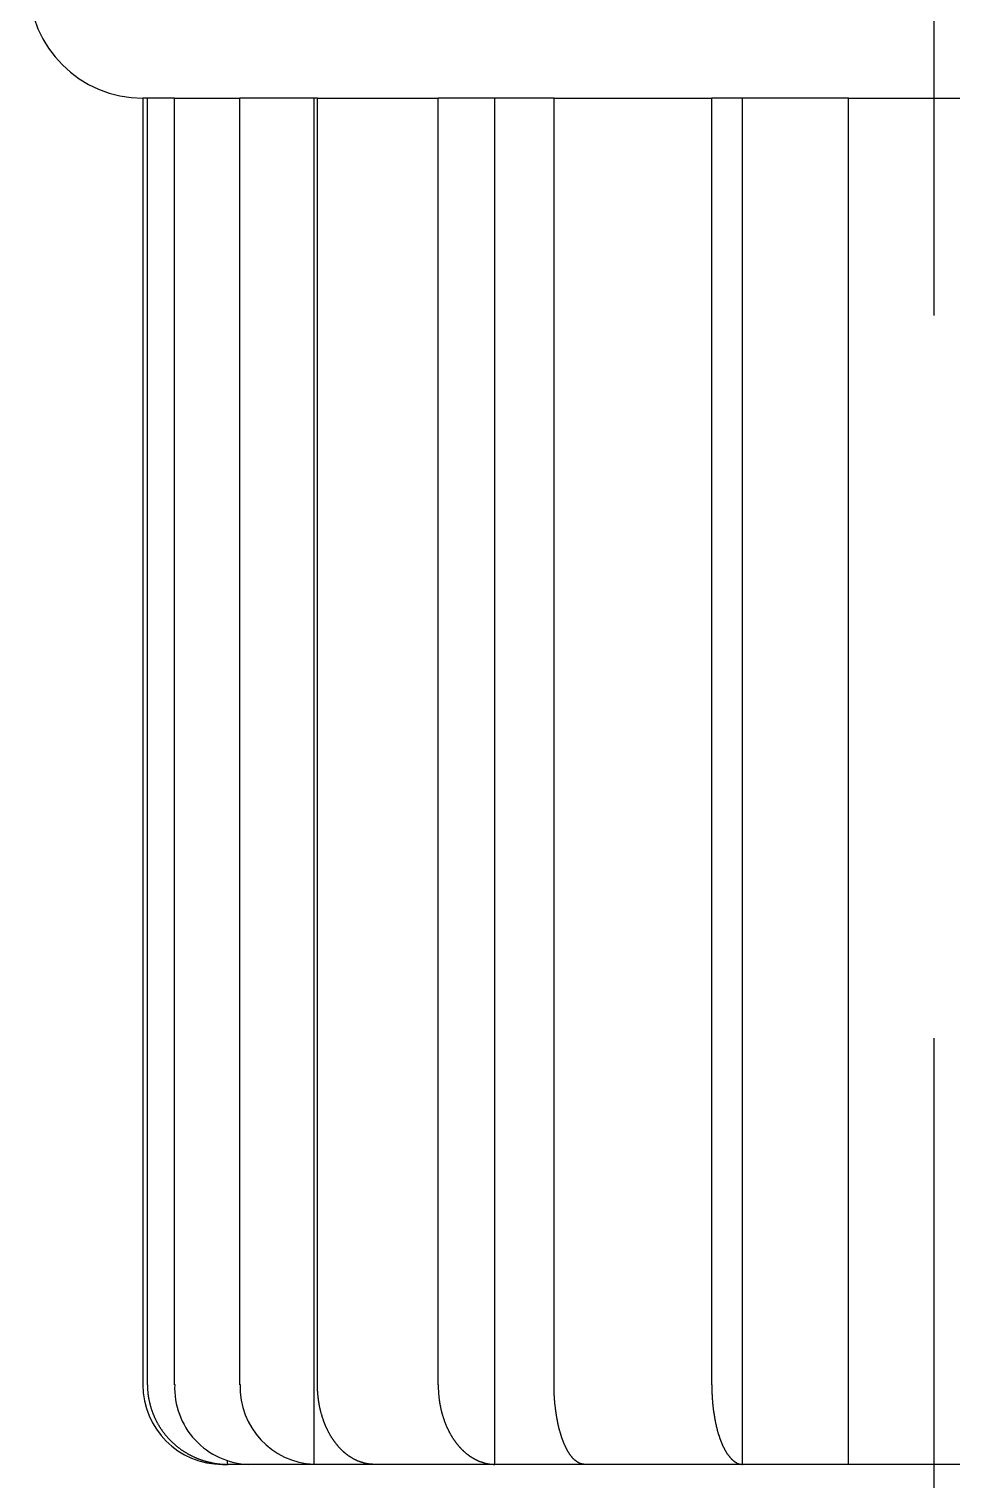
# Model space of a CAD drawing. Extents: x 55 to 320, y 62 to 485.
# Drawn here: x 267.68 to 275.79, y 172.26 to 185 of the extents above; entities that cross this region are included whole.
import ezdxf

# ---------------------------------------------------------------- set-up
doc = ezdxf.new("R2010")
doc.units = 0
doc.header["$MEASUREMENT"] = 0
doc.linetypes.add('CENTER', pattern=[50.8, 31.75, -6.35, 6.35, -6.35])
doc.layers.get('0').update_dxf_attribs({"linetype": 'CONTINUOUS'})
doc.layers.add('FR_QBM1_G14_40U', color=7, linetype='CONTINUOUS')

msp = doc.modelspace()

# ---------------------------------------------------------------- linework, layer by layer
at = {"linetype": 'CENTER'}
msp.add_line((275.628, 379.339), (275.628, 165.681), dxfattribs=at)
at = {"layer": 'FR_QBM1_G14_40U', "color": 5, "linetype": 'Continuous'}
for p, q in [((268.718, 184.396), (268.678, 184.396)), ((268.678, 184.396), (268.678, 173.096)), ((268.718, 173.096), (268.718, 184.396)), ((268.957, 184.396), (268.718, 184.396)), ((268.957, 173.096), (268.957, 184.396)), ((268.957, 184.396), (269.531, 184.396)), ((269.531, 173.096), (269.531, 184.396)), ((270.212, 184.396), (269.531, 184.396)), ((270.182, 172.396), (270.182, 184.396)), ((270.212, 173.096), (270.212, 184.396)), ((270.212, 184.396), (271.272, 184.396)), ((271.272, 173.096), (271.272, 184.396)), ((272.291, 184.396), (271.272, 184.396)), ((271.771, 172.396), (271.771, 184.396)), ((272.291, 173.096), (272.291, 184.396)), ((272.291, 184.396), (273.677, 184.396)), ((273.677, 173.096), (273.677, 184.396)), ((274.878, 184.396), (273.677, 184.396)), ((273.946, 172.396), (273.946, 184.396)), ((274.878, 173.096), (274.878, 184.396)), ((274.878, 184.396), (276.378, 184.396)), ((274.878, 172.396), (274.878, 173.096)), ((269.378, 172.396), (269.423, 172.396)), ((269.423, 172.396), (269.423, 172.43)), ((269.608, 172.396), (269.423, 172.396)), ((270.182, 172.396), (269.608, 172.396)), ((270.71, 172.396), (270.182, 172.396)), ((271.771, 172.396), (270.71, 172.396)), ((272.56, 172.396), (271.771, 172.396)), ((273.946, 172.396), (272.56, 172.396)), ((274.878, 172.396), (273.946, 172.396)), ((276.378, 172.396), (274.878, 172.396))]:
    msp.add_line(p, q, dxfattribs=at)
at = {"layer": 'FR_QBM1_G14_40U', "color": 5}
for points in [[(268.718, 173.096, 0), (268.718, 173.092, 0), (268.718, 173.087, 0), (268.719, 173.083, 0), (268.719, 173.079, 0), (268.719, 173.074, 0), (268.719, 173.07, 0), (268.719, 173.066, 0), (268.719, 173.061, 0), (268.72, 173.057, 0), (268.72, 173.053, 0), (268.72, 173.048, 0), (268.72, 173.044, 0), (268.721, 173.04, 0), (268.721, 173.035, 0), (268.721, 173.031, 0), (268.722, 173.027, 0), (268.722, 173.022, 0), (268.723, 173.018, 0), (268.723, 173.014, 0), (268.724, 173.01, 0), (268.724, 173.005, 0), (268.725, 173.001, 0), (268.726, 172.997, 0), (268.726, 172.992, 0), (268.727, 172.988, 0), (268.728, 172.984, 0), (268.728, 172.98, 0), (268.729, 172.975, 0), (268.73, 172.971, 0), (268.731, 172.967, 0), (268.731, 172.963, 0), (268.732, 172.958, 0), (268.733, 172.954, 0), (268.734, 172.95, 0), (268.735, 172.946, 0), (268.736, 172.942, 0), (268.737, 172.937, 0), (268.738, 172.933, 0), (268.739, 172.929, 0), (268.74, 172.925, 0), (268.741, 172.921, 0), (268.742, 172.916, 0), (268.743, 172.912, 0), (268.744, 172.908, 0), (268.745, 172.904, 0), (268.747, 172.9, 0), (268.748, 172.896, 0), (268.749, 172.892, 0), (268.75, 172.887, 0), (268.752, 172.883, 0), (268.753, 172.879, 0), (268.754, 172.875, 0), (268.756, 172.871, 0), (268.757, 172.867, 0), (268.759, 172.863, 0), (268.76, 172.859, 0), (268.762, 172.855, 0), (268.763, 172.851, 0), (268.765, 172.847, 0), (268.766, 172.843, 0), (268.768, 172.839, 0), (268.769, 172.835, 0), (268.771, 172.831, 0), (268.773, 172.827, 0), (268.774, 172.823, 0), (268.776, 172.819, 0), (268.778, 172.815, 0), (268.78, 172.811, 0), (268.781, 172.807, 0), (268.783, 172.803, 0), (268.785, 172.799, 0), (268.787, 172.795, 0), (268.789, 172.791, 0), (268.791, 172.787, 0), (268.793, 172.783, 0), (268.795, 172.779, 0), (268.797, 172.776, 0), (268.799, 172.772, 0), (268.801, 172.768, 0), (268.803, 172.764, 0), (268.805, 172.76, 0), (268.807, 172.757, 0), (268.809, 172.753, 0), (268.811, 172.749, 0), (268.813, 172.745, 0), (268.816, 172.742, 0), (268.818, 172.738, 0), (268.82, 172.734, 0), (268.822, 172.73, 0), (268.825, 172.727, 0), (268.827, 172.723, 0), (268.829, 172.719, 0), (268.831, 172.716, 0), (268.834, 172.712, 0), (268.836, 172.709, 0), (268.839, 172.705, 0), (268.841, 172.701, 0), (268.844, 172.698, 0), (268.846, 172.694, 0), (268.849, 172.691, 0), (268.851, 172.687, 0), (268.854, 172.684, 0), (268.856, 172.68, 0), (268.859, 172.677, 0), (268.861, 172.673, 0), (268.864, 172.67, 0), (268.867, 172.667, 0), (268.869, 172.663, 0), (268.872, 172.66, 0), (268.875, 172.656, 0), (268.877, 172.653, 0), (268.88, 172.65, 0), (268.883, 172.647, 0), (268.886, 172.643, 0), (268.889, 172.64, 0), (268.891, 172.637, 0), (268.894, 172.633, 0), (268.897, 172.63, 0), (268.9, 172.627, 0), (268.903, 172.624, 0), (268.906, 172.621, 0), (268.909, 172.618, 0), (268.912, 172.614, 0), (268.915, 172.611, 0), (268.918, 172.608, 0), (268.921, 172.605, 0), (268.924, 172.602, 0), (268.927, 172.599, 0), (268.93, 172.596, 0), (268.933, 172.593, 0), (268.936, 172.59, 0), (268.939, 172.587, 0), (268.942, 172.584, 0), (268.946, 172.581, 0), (268.949, 172.578, 0), (268.952, 172.575, 0), (268.955, 172.573, 0), (268.959, 172.57, 0), (268.962, 172.567, 0), (268.965, 172.564, 0), (268.968, 172.561, 0), (268.972, 172.559, 0), (268.975, 172.556, 0), (268.978, 172.553, 0), (268.982, 172.551, 0), (268.985, 172.548, 0), (268.989, 172.545, 0), (268.992, 172.543, 0), (268.995, 172.54, 0), (268.999, 172.537, 0), (269.002, 172.535, 0), (269.006, 172.532, 0), (269.009, 172.53, 0), (269.013, 172.527, 0), (269.016, 172.525, 0), (269.02, 172.522, 0), (269.023, 172.52, 0), (269.027, 172.518, 0), (269.031, 172.515, 0), (269.034, 172.513, 0), (269.038, 172.51, 0), (269.041, 172.508, 0), (269.045, 172.506, 0), (269.049, 172.504, 0), (269.052, 172.501, 0), (269.056, 172.499, 0), (269.06, 172.497, 0), (269.063, 172.495, 0), (269.067, 172.492, 0), (269.071, 172.49, 0), (269.075, 172.488, 0), (269.078, 172.486, 0), (269.082, 172.484, 0), (269.086, 172.482, 0), (269.09, 172.48, 0), (269.094, 172.478, 0), (269.098, 172.476, 0), (269.101, 172.474, 0), (269.105, 172.472, 0), (269.109, 172.47, 0), (269.113, 172.468, 0), (269.117, 172.466, 0), (269.121, 172.464, 0), (269.125, 172.463, 0), (269.129, 172.461, 0), (269.133, 172.459, 0), (269.137, 172.457, 0), (269.14, 172.456, 0), (269.144, 172.454, 0), (269.148, 172.452, 0), (269.152, 172.45, 0), (269.156, 172.449, 0), (269.16, 172.447, 0), (269.164, 172.446, 0), (269.168, 172.444, 0), (269.173, 172.442, 0), (269.177, 172.441, 0), (269.181, 172.439, 0), (269.185, 172.438, 0), (269.189, 172.437, 0), (269.193, 172.435, 0), (269.197, 172.434, 0), (269.201, 172.432, 0), (269.205, 172.431, 0), (269.209, 172.43, 0), (269.213, 172.428, 0), (269.218, 172.427, 0), (269.222, 172.426, 0), (269.226, 172.425, 0), (269.23, 172.423, 0), (269.234, 172.422, 0), (269.238, 172.421, 0), (269.243, 172.42, 0), (269.247, 172.419, 0), (269.251, 172.418, 0), (269.255, 172.417, 0), (269.259, 172.416, 0), (269.264, 172.415, 0), (269.268, 172.414, 0), (269.272, 172.413, 0), (269.276, 172.412, 0), (269.281, 172.411, 0), (269.285, 172.41, 0), (269.289, 172.409, 0), (269.293, 172.408, 0), (269.298, 172.408, 0), (269.302, 172.407, 0), (269.306, 172.406, 0), (269.31, 172.405, 0), (269.315, 172.405, 0), (269.319, 172.404, 0), (269.323, 172.403, 0), (269.328, 172.403, 0), (269.332, 172.402, 0), (269.336, 172.402, 0), (269.34, 172.401, 0), (269.345, 172.401, 0), (269.349, 172.4, 0), (269.353, 172.4, 0), (269.358, 172.399, 0), (269.362, 172.399, 0), (269.366, 172.399, 0), (269.371, 172.398, 0), (269.375, 172.398, 0), (269.379, 172.398, 0), (269.384, 172.397, 0), (269.388, 172.397, 0), (269.392, 172.397, 0), (269.397, 172.397, 0), (269.401, 172.397, 0), (269.406, 172.396, 0), (269.41, 172.396, 0), (269.414, 172.396, 0), (269.419, 172.396, 0), (269.423, 172.396, 0)], [(270.71, 172.396, 0), (270.707, 172.396, 0), (270.704, 172.396, 0), (270.701, 172.396, 0), (270.698, 172.396, 0), (270.695, 172.397, 0), (270.692, 172.397, 0), (270.688, 172.397, 0), (270.685, 172.397, 0), (270.682, 172.397, 0), (270.679, 172.398, 0), (270.676, 172.398, 0), (270.673, 172.398, 0), (270.67, 172.398, 0), (270.667, 172.399, 0), (270.664, 172.399, 0), (270.661, 172.4, 0), (270.658, 172.4, 0), (270.655, 172.4, 0), (270.652, 172.401, 0), (270.649, 172.401, 0), (270.646, 172.402, 0), (270.643, 172.403, 0), (270.64, 172.403, 0), (270.637, 172.404, 0), (270.634, 172.404, 0), (270.631, 172.405, 0), (270.628, 172.406, 0), (270.625, 172.407, 0), (270.622, 172.407, 0), (270.619, 172.408, 0), (270.616, 172.409, 0), (270.613, 172.41, 0), (270.61, 172.411, 0), (270.607, 172.411, 0), (270.604, 172.412, 0), (270.601, 172.413, 0), (270.598, 172.414, 0), (270.595, 172.415, 0), (270.592, 172.416, 0), (270.589, 172.417, 0), (270.586, 172.418, 0), (270.583, 172.419, 0), (270.58, 172.42, 0), (270.577, 172.422, 0), (270.574, 172.423, 0), (270.571, 172.424, 0), (270.568, 172.425, 0), (270.565, 172.426, 0), (270.562, 172.428, 0), (270.559, 172.429, 0), (270.556, 172.43, 0), (270.554, 172.432, 0), (270.551, 172.433, 0), (270.548, 172.434, 0), (270.545, 172.436, 0), (270.542, 172.437, 0), (270.539, 172.439, 0), (270.536, 172.44, 0), (270.533, 172.442, 0), (270.531, 172.443, 0), (270.528, 172.445, 0), (270.525, 172.446, 0), (270.522, 172.448, 0), (270.519, 172.45, 0), (270.516, 172.451, 0), (270.514, 172.453, 0), (270.511, 172.455, 0), (270.508, 172.456, 0), (270.505, 172.458, 0), (270.502, 172.46, 0), (270.5, 172.462, 0), (270.497, 172.464, 0), (270.494, 172.465, 0), (270.491, 172.467, 0), (270.488, 172.469, 0), (270.486, 172.471, 0), (270.483, 172.473, 0), (270.48, 172.475, 0), (270.478, 172.477, 0), (270.475, 172.479, 0), (270.472, 172.481, 0), (270.469, 172.483, 0), (270.467, 172.485, 0), (270.464, 172.487, 0), (270.461, 172.489, 0), (270.459, 172.492, 0), (270.456, 172.494, 0), (270.454, 172.496, 0), (270.451, 172.498, 0), (270.448, 172.501, 0), (270.446, 172.503, 0), (270.443, 172.505, 0), (270.441, 172.507, 0), (270.438, 172.51, 0), (270.435, 172.512, 0), (270.433, 172.514, 0), (270.43, 172.517, 0), (270.428, 172.519, 0), (270.425, 172.522, 0), (270.423, 172.524, 0), (270.42, 172.527, 0), (270.418, 172.529, 0), (270.415, 172.532, 0), (270.413, 172.534, 0), (270.41, 172.537, 0), (270.408, 172.539, 0), (270.406, 172.542, 0), (270.403, 172.545, 0), (270.401, 172.547, 0), (270.398, 172.55, 0), (270.396, 172.553, 0), (270.394, 172.556, 0), (270.391, 172.558, 0), (270.389, 172.561, 0), (270.387, 172.564, 0), (270.384, 172.567, 0), (270.382, 172.569, 0), (270.38, 172.572, 0), (270.377, 172.575, 0), (270.375, 172.578, 0), (270.373, 172.581, 0), (270.371, 172.584, 0), (270.368, 172.587, 0), (270.366, 172.59, 0), (270.364, 172.593, 0), (270.362, 172.596, 0), (270.359, 172.599, 0), (270.357, 172.602, 0), (270.355, 172.605, 0), (270.353, 172.608, 0), (270.351, 172.611, 0), (270.349, 172.614, 0), (270.347, 172.617, 0), (270.345, 172.62, 0), (270.343, 172.623, 0), (270.34, 172.627, 0), (270.338, 172.63, 0), (270.336, 172.633, 0), (270.334, 172.636, 0), (270.332, 172.64, 0), (270.33, 172.643, 0), (270.328, 172.646, 0), (270.327, 172.649, 0), (270.325, 172.653, 0), (270.323, 172.656, 0), (270.321, 172.659, 0), (270.319, 172.663, 0), (270.317, 172.666, 0), (270.315, 172.67, 0), (270.313, 172.673, 0), (270.311, 172.677, 0), (270.31, 172.68, 0), (270.308, 172.683, 0), (270.306, 172.687, 0), (270.304, 172.69, 0), (270.302, 172.694, 0), (270.301, 172.698, 0), (270.299, 172.701, 0), (270.297, 172.705, 0), (270.296, 172.708, 0), (270.294, 172.712, 0), (270.292, 172.715, 0), (270.291, 172.719, 0), (270.289, 172.723, 0), (270.287, 172.726, 0), (270.286, 172.73, 0), (270.284, 172.734, 0), (270.283, 172.737, 0), (270.281, 172.741, 0), (270.279, 172.745, 0), (270.278, 172.749, 0), (270.276, 172.752, 0), (270.275, 172.756, 0), (270.273, 172.76, 0), (270.272, 172.764, 0), (270.271, 172.767, 0), (270.269, 172.771, 0), (270.268, 172.775, 0), (270.266, 172.779, 0), (270.265, 172.783, 0), (270.264, 172.787, 0), (270.262, 172.791, 0), (270.261, 172.794, 0), (270.26, 172.798, 0), (270.258, 172.802, 0), (270.257, 172.806, 0), (270.256, 172.81, 0), (270.254, 172.814, 0), (270.253, 172.818, 0), (270.252, 172.822, 0), (270.251, 172.826, 0), (270.25, 172.83, 0), (270.249, 172.834, 0), (270.247, 172.838, 0), (270.246, 172.842, 0), (270.245, 172.846, 0), (270.244, 172.85, 0), (270.243, 172.854, 0), (270.242, 172.858, 0), (270.241, 172.862, 0), (270.24, 172.866, 0), (270.239, 172.87, 0), (270.238, 172.874, 0), (270.237, 172.879, 0), (270.236, 172.883, 0), (270.235, 172.887, 0), (270.234, 172.891, 0), (270.233, 172.895, 0), (270.232, 172.899, 0), (270.231, 172.903, 0), (270.231, 172.908, 0), (270.23, 172.912, 0), (270.229, 172.916, 0), (270.228, 172.92, 0), (270.227, 172.924, 0), (270.227, 172.928, 0), (270.226, 172.933, 0), (270.225, 172.937, 0), (270.224, 172.941, 0), (270.224, 172.945, 0), (270.223, 172.95, 0), (270.222, 172.954, 0), (270.222, 172.958, 0), (270.221, 172.962, 0), (270.221, 172.967, 0), (270.22, 172.971, 0), (270.22, 172.975, 0), (270.219, 172.979, 0), (270.218, 172.984, 0), (270.218, 172.988, 0), (270.217, 172.992, 0), (270.217, 172.996, 0), (270.217, 173.001, 0), (270.216, 173.005, 0), (270.216, 173.009, 0), (270.215, 173.014, 0), (270.215, 173.018, 0), (270.215, 173.022, 0), (270.214, 173.027, 0), (270.214, 173.031, 0), (270.214, 173.035, 0), (270.213, 173.04, 0), (270.213, 173.044, 0), (270.213, 173.048, 0), (270.213, 173.053, 0), (270.213, 173.057, 0), (270.212, 173.061, 0), (270.212, 173.066, 0), (270.212, 173.07, 0), (270.212, 173.074, 0), (270.212, 173.079, 0), (270.212, 173.083, 0), (270.212, 173.087, 0), (270.212, 173.092, 0), (270.212, 173.096, 0)], [(271.272, 173.096, 0), (271.272, 173.092, 0), (271.272, 173.087, 0), (271.273, 173.083, 0), (271.273, 173.079, 0), (271.273, 173.074, 0), (271.273, 173.07, 0), (271.273, 173.066, 0), (271.273, 173.061, 0), (271.273, 173.057, 0), (271.273, 173.053, 0), (271.274, 173.048, 0), (271.274, 173.044, 0), (271.274, 173.04, 0), (271.274, 173.035, 0), (271.275, 173.031, 0), (271.275, 173.027, 0), (271.275, 173.022, 0), (271.276, 173.018, 0), (271.276, 173.014, 0), (271.276, 173.01, 0), (271.277, 173.005, 0), (271.277, 173.001, 0), (271.278, 172.997, 0), (271.278, 172.992, 0), (271.278, 172.988, 0), (271.279, 172.984, 0), (271.279, 172.98, 0), (271.28, 172.975, 0), (271.28, 172.971, 0), (271.281, 172.967, 0), (271.282, 172.963, 0), (271.282, 172.958, 0), (271.283, 172.954, 0), (271.283, 172.95, 0), (271.284, 172.946, 0), (271.285, 172.942, 0), (271.285, 172.937, 0), (271.286, 172.933, 0), (271.287, 172.929, 0), (271.288, 172.925, 0), (271.288, 172.921, 0), (271.289, 172.916, 0), (271.29, 172.912, 0), (271.291, 172.908, 0), (271.292, 172.904, 0), (271.292, 172.9, 0), (271.293, 172.896, 0), (271.294, 172.892, 0), (271.295, 172.887, 0), (271.296, 172.883, 0), (271.297, 172.879, 0), (271.298, 172.875, 0), (271.299, 172.871, 0), (271.3, 172.867, 0), (271.301, 172.863, 0), (271.302, 172.859, 0), (271.303, 172.855, 0), (271.304, 172.851, 0), (271.305, 172.847, 0), (271.306, 172.843, 0), (271.307, 172.839, 0), (271.309, 172.835, 0), (271.31, 172.831, 0), (271.311, 172.827, 0), (271.312, 172.823, 0), (271.313, 172.819, 0), (271.315, 172.815, 0), (271.316, 172.811, 0), (271.317, 172.807, 0), (271.318, 172.803, 0), (271.32, 172.799, 0), (271.321, 172.795, 0), (271.322, 172.791, 0), (271.324, 172.787, 0), (271.325, 172.783, 0), (271.326, 172.779, 0), (271.328, 172.776, 0), (271.329, 172.772, 0), (271.331, 172.768, 0), (271.332, 172.764, 0), (271.334, 172.76, 0), (271.335, 172.757, 0), (271.337, 172.753, 0), (271.338, 172.749, 0), (271.34, 172.745, 0), (271.341, 172.742, 0), (271.343, 172.738, 0), (271.344, 172.734, 0), (271.346, 172.73, 0), (271.347, 172.727, 0), (271.349, 172.723, 0), (271.351, 172.719, 0), (271.352, 172.716, 0), (271.354, 172.712, 0), (271.356, 172.709, 0), (271.357, 172.705, 0), (271.359, 172.701, 0), (271.361, 172.698, 0), (271.363, 172.694, 0), (271.364, 172.691, 0), (271.366, 172.687, 0), (271.368, 172.684, 0), (271.37, 172.68, 0), (271.372, 172.677, 0), (271.374, 172.673, 0), (271.375, 172.67, 0), (271.377, 172.667, 0), (271.379, 172.663, 0), (271.381, 172.66, 0), (271.383, 172.656, 0), (271.385, 172.653, 0), (271.387, 172.65, 0), (271.389, 172.647, 0), (271.391, 172.643, 0), (271.393, 172.64, 0), (271.395, 172.637, 0), (271.397, 172.633, 0), (271.399, 172.63, 0), (271.401, 172.627, 0), (271.403, 172.624, 0), (271.405, 172.621, 0), (271.407, 172.618, 0), (271.409, 172.614, 0), (271.411, 172.611, 0), (271.413, 172.608, 0), (271.416, 172.605, 0), (271.418, 172.602, 0), (271.42, 172.599, 0), (271.422, 172.596, 0), (271.424, 172.593, 0), (271.426, 172.59, 0), (271.429, 172.587, 0), (271.431, 172.584, 0), (271.433, 172.581, 0), (271.435, 172.578, 0), (271.438, 172.575, 0), (271.44, 172.573, 0), (271.442, 172.57, 0), (271.445, 172.567, 0), (271.447, 172.564, 0), (271.449, 172.561, 0), (271.452, 172.559, 0), (271.454, 172.556, 0), (271.456, 172.553, 0), (271.459, 172.551, 0), (271.461, 172.548, 0), (271.463, 172.545, 0), (271.466, 172.543, 0), (271.468, 172.54, 0), (271.471, 172.537, 0), (271.473, 172.535, 0), (271.476, 172.532, 0), (271.478, 172.53, 0), (271.481, 172.527, 0), (271.483, 172.525, 0), (271.486, 172.522, 0), (271.488, 172.52, 0), (271.491, 172.518, 0), (271.493, 172.515, 0), (271.496, 172.513, 0), (271.498, 172.51, 0), (271.501, 172.508, 0), (271.503, 172.506, 0), (271.506, 172.504, 0), (271.509, 172.501, 0), (271.511, 172.499, 0), (271.514, 172.497, 0), (271.516, 172.495, 0), (271.519, 172.492, 0), (271.522, 172.49, 0), (271.524, 172.488, 0), (271.527, 172.486, 0), (271.53, 172.484, 0), (271.532, 172.482, 0), (271.535, 172.48, 0), (271.538, 172.478, 0), (271.541, 172.476, 0), (271.543, 172.474, 0), (271.546, 172.472, 0), (271.549, 172.47, 0), (271.551, 172.468, 0), (271.554, 172.466, 0), (271.557, 172.464, 0), (271.56, 172.463, 0), (271.563, 172.461, 0), (271.565, 172.459, 0), (271.568, 172.457, 0), (271.571, 172.456, 0), (271.574, 172.454, 0), (271.577, 172.452, 0), (271.579, 172.45, 0), (271.582, 172.449, 0), (271.585, 172.447, 0), (271.588, 172.446, 0), (271.591, 172.444, 0), (271.594, 172.442, 0), (271.596, 172.441, 0), (271.599, 172.439, 0), (271.602, 172.438, 0), (271.605, 172.437, 0), (271.608, 172.435, 0), (271.611, 172.434, 0), (271.614, 172.432, 0), (271.617, 172.431, 0), (271.62, 172.43, 0), (271.622, 172.428, 0), (271.625, 172.427, 0), (271.628, 172.426, 0), (271.631, 172.425, 0), (271.634, 172.423, 0), (271.637, 172.422, 0), (271.64, 172.421, 0), (271.643, 172.42, 0), (271.646, 172.419, 0), (271.649, 172.418, 0), (271.652, 172.417, 0), (271.655, 172.416, 0), (271.658, 172.415, 0), (271.661, 172.414, 0), (271.664, 172.413, 0), (271.667, 172.412, 0), (271.67, 172.411, 0), (271.673, 172.41, 0), (271.676, 172.409, 0), (271.679, 172.408, 0), (271.682, 172.408, 0), (271.685, 172.407, 0), (271.688, 172.406, 0), (271.691, 172.405, 0), (271.694, 172.405, 0), (271.697, 172.404, 0), (271.7, 172.403, 0), (271.703, 172.403, 0), (271.706, 172.402, 0), (271.709, 172.402, 0), (271.712, 172.401, 0), (271.715, 172.401, 0), (271.718, 172.4, 0), (271.721, 172.4, 0), (271.725, 172.399, 0), (271.728, 172.399, 0), (271.731, 172.399, 0), (271.734, 172.398, 0), (271.737, 172.398, 0), (271.74, 172.398, 0), (271.743, 172.397, 0), (271.746, 172.397, 0), (271.749, 172.397, 0), (271.752, 172.397, 0), (271.755, 172.397, 0), (271.758, 172.396, 0), (271.761, 172.396, 0), (271.765, 172.396, 0), (271.768, 172.396, 0), (271.771, 172.396, 0)], [(272.56, 172.396, 0), (272.559, 172.396, 0), (272.557, 172.396, 0), (272.555, 172.396, 0), (272.554, 172.396, 0), (272.552, 172.397, 0), (272.55, 172.397, 0), (272.549, 172.397, 0), (272.547, 172.397, 0), (272.545, 172.397, 0), (272.544, 172.398, 0), (272.542, 172.398, 0), (272.54, 172.398, 0), (272.539, 172.398, 0), (272.537, 172.399, 0), (272.536, 172.399, 0), (272.534, 172.4, 0), (272.532, 172.4, 0), (272.531, 172.4, 0), (272.529, 172.401, 0), (272.527, 172.401, 0), (272.526, 172.402, 0), (272.524, 172.403, 0), (272.522, 172.403, 0), (272.521, 172.404, 0), (272.519, 172.404, 0), (272.517, 172.405, 0), (272.516, 172.406, 0), (272.514, 172.407, 0), (272.513, 172.407, 0), (272.511, 172.408, 0), (272.509, 172.409, 0), (272.508, 172.41, 0), (272.506, 172.411, 0), (272.504, 172.411, 0), (272.503, 172.412, 0), (272.501, 172.413, 0), (272.5, 172.414, 0), (272.498, 172.415, 0), (272.496, 172.416, 0), (272.495, 172.417, 0), (272.493, 172.418, 0), (272.492, 172.419, 0), (272.49, 172.42, 0), (272.488, 172.422, 0), (272.487, 172.423, 0), (272.485, 172.424, 0), (272.484, 172.425, 0), (272.482, 172.426, 0), (272.48, 172.428, 0), (272.479, 172.429, 0), (272.477, 172.43, 0), (272.476, 172.432, 0), (272.474, 172.433, 0), (272.473, 172.434, 0), (272.471, 172.436, 0), (272.47, 172.437, 0), (272.468, 172.439, 0), (272.466, 172.44, 0), (272.465, 172.442, 0), (272.463, 172.443, 0), (272.462, 172.445, 0), (272.46, 172.446, 0), (272.459, 172.448, 0), (272.457, 172.45, 0), (272.456, 172.451, 0), (272.454, 172.453, 0), (272.453, 172.455, 0), (272.451, 172.456, 0), (272.45, 172.458, 0), (272.448, 172.46, 0), (272.447, 172.462, 0), (272.445, 172.464, 0), (272.444, 172.465, 0), (272.442, 172.467, 0), (272.441, 172.469, 0), (272.439, 172.471, 0), (272.438, 172.473, 0), (272.436, 172.475, 0), (272.435, 172.477, 0), (272.433, 172.479, 0), (272.432, 172.481, 0), (272.43, 172.483, 0), (272.429, 172.485, 0), (272.427, 172.487, 0), (272.426, 172.489, 0), (272.424, 172.492, 0), (272.423, 172.494, 0), (272.422, 172.496, 0), (272.42, 172.498, 0), (272.419, 172.501, 0), (272.417, 172.503, 0), (272.416, 172.505, 0), (272.415, 172.507, 0), (272.413, 172.51, 0), (272.412, 172.512, 0), (272.41, 172.514, 0), (272.409, 172.517, 0), (272.408, 172.519, 0), (272.406, 172.522, 0), (272.405, 172.524, 0), (272.404, 172.527, 0), (272.402, 172.529, 0), (272.401, 172.532, 0), (272.4, 172.534, 0), (272.398, 172.537, 0), (272.397, 172.539, 0), (272.396, 172.542, 0), (272.394, 172.545, 0), (272.393, 172.547, 0), (272.392, 172.55, 0), (272.39, 172.553, 0), (272.389, 172.556, 0), (272.388, 172.558, 0), (272.387, 172.561, 0), (272.385, 172.564, 0), (272.384, 172.567, 0), (272.383, 172.569, 0), (272.382, 172.572, 0), (272.38, 172.575, 0), (272.379, 172.578, 0), (272.378, 172.581, 0), (272.377, 172.584, 0), (272.375, 172.587, 0), (272.374, 172.59, 0), (272.373, 172.593, 0), (272.372, 172.596, 0), (272.371, 172.599, 0), (272.37, 172.602, 0), (272.368, 172.605, 0), (272.367, 172.608, 0), (272.366, 172.611, 0), (272.365, 172.614, 0), (272.364, 172.617, 0), (272.363, 172.62, 0), (272.362, 172.623, 0), (272.36, 172.627, 0), (272.359, 172.63, 0), (272.358, 172.633, 0), (272.357, 172.636, 0), (272.356, 172.64, 0), (272.355, 172.643, 0), (272.354, 172.646, 0), (272.353, 172.649, 0), (272.352, 172.653, 0), (272.351, 172.656, 0), (272.35, 172.659, 0), (272.349, 172.663, 0), (272.348, 172.666, 0), (272.347, 172.67, 0), (272.346, 172.673, 0), (272.345, 172.677, 0), (272.344, 172.68, 0), (272.343, 172.683, 0), (272.342, 172.687, 0), (272.341, 172.69, 0), (272.34, 172.694, 0), (272.339, 172.698, 0), (272.338, 172.701, 0), (272.337, 172.705, 0), (272.336, 172.708, 0), (272.335, 172.712, 0), (272.334, 172.715, 0), (272.333, 172.719, 0), (272.333, 172.723, 0), (272.332, 172.726, 0), (272.331, 172.73, 0), (272.33, 172.734, 0), (272.329, 172.737, 0), (272.328, 172.741, 0), (272.327, 172.745, 0), (272.327, 172.749, 0), (272.326, 172.752, 0), (272.325, 172.756, 0), (272.324, 172.76, 0), (272.323, 172.764, 0), (272.323, 172.767, 0), (272.322, 172.771, 0), (272.321, 172.775, 0), (272.32, 172.779, 0), (272.32, 172.783, 0), (272.319, 172.787, 0), (272.318, 172.791, 0), (272.317, 172.794, 0), (272.317, 172.798, 0), (272.316, 172.802, 0), (272.315, 172.806, 0), (272.315, 172.81, 0), (272.314, 172.814, 0), (272.313, 172.818, 0), (272.313, 172.822, 0), (272.312, 172.826, 0), (272.311, 172.83, 0), (272.311, 172.834, 0), (272.31, 172.838, 0), (272.309, 172.842, 0), (272.309, 172.846, 0), (272.308, 172.85, 0), (272.308, 172.854, 0), (272.307, 172.858, 0), (272.307, 172.862, 0), (272.306, 172.866, 0), (272.305, 172.87, 0), (272.305, 172.874, 0), (272.304, 172.879, 0), (272.304, 172.883, 0), (272.303, 172.887, 0), (272.303, 172.891, 0), (272.302, 172.895, 0), (272.302, 172.899, 0), (272.301, 172.903, 0), (272.301, 172.908, 0), (272.301, 172.912, 0), (272.3, 172.916, 0), (272.3, 172.92, 0), (272.299, 172.924, 0), (272.299, 172.928, 0), (272.298, 172.933, 0), (272.298, 172.937, 0), (272.298, 172.941, 0), (272.297, 172.945, 0), (272.297, 172.95, 0), (272.297, 172.954, 0), (272.296, 172.958, 0), (272.296, 172.962, 0), (272.296, 172.967, 0), (272.295, 172.971, 0), (272.295, 172.975, 0), (272.295, 172.979, 0), (272.294, 172.984, 0), (272.294, 172.988, 0), (272.294, 172.992, 0), (272.294, 172.996, 0), (272.293, 173.001, 0), (272.293, 173.005, 0), (272.293, 173.009, 0), (272.293, 173.014, 0), (272.293, 173.018, 0), (272.292, 173.022, 0), (272.292, 173.027, 0), (272.292, 173.031, 0), (272.292, 173.035, 0), (272.292, 173.04, 0), (272.292, 173.044, 0), (272.291, 173.048, 0), (272.291, 173.053, 0), (272.291, 173.057, 0), (272.291, 173.061, 0), (272.291, 173.066, 0), (272.291, 173.07, 0), (272.291, 173.074, 0), (272.291, 173.079, 0), (272.291, 173.083, 0), (272.291, 173.087, 0), (272.291, 173.092, 0), (272.291, 173.096, 0)], [(273.677, 173.096, 0), (273.677, 173.092, 0), (273.677, 173.087, 0), (273.677, 173.083, 0), (273.677, 173.079, 0), (273.677, 173.074, 0), (273.677, 173.07, 0), (273.677, 173.066, 0), (273.677, 173.061, 0), (273.677, 173.057, 0), (273.677, 173.053, 0), (273.677, 173.048, 0), (273.677, 173.044, 0), (273.677, 173.04, 0), (273.678, 173.035, 0), (273.678, 173.031, 0), (273.678, 173.027, 0), (273.678, 173.022, 0), (273.678, 173.018, 0), (273.678, 173.014, 0), (273.679, 173.01, 0), (273.679, 173.005, 0), (273.679, 173.001, 0), (273.679, 172.997, 0), (273.68, 172.992, 0), (273.68, 172.988, 0), (273.68, 172.984, 0), (273.68, 172.98, 0), (273.681, 172.975, 0), (273.681, 172.971, 0), (273.681, 172.967, 0), (273.682, 172.963, 0), (273.682, 172.958, 0), (273.682, 172.954, 0), (273.683, 172.95, 0), (273.683, 172.946, 0), (273.683, 172.942, 0), (273.684, 172.937, 0), (273.684, 172.933, 0), (273.684, 172.929, 0), (273.685, 172.925, 0), (273.685, 172.921, 0), (273.686, 172.916, 0), (273.686, 172.912, 0), (273.687, 172.908, 0), (273.687, 172.904, 0), (273.687, 172.9, 0), (273.688, 172.896, 0), (273.688, 172.892, 0), (273.689, 172.887, 0), (273.689, 172.883, 0), (273.69, 172.879, 0), (273.69, 172.875, 0), (273.691, 172.871, 0), (273.691, 172.867, 0), (273.692, 172.863, 0), (273.693, 172.859, 0), (273.693, 172.855, 0), (273.694, 172.851, 0), (273.694, 172.847, 0), (273.695, 172.843, 0), (273.696, 172.839, 0), (273.696, 172.835, 0), (273.697, 172.831, 0), (273.697, 172.827, 0), (273.698, 172.823, 0), (273.699, 172.819, 0), (273.699, 172.815, 0), (273.7, 172.811, 0), (273.701, 172.807, 0), (273.701, 172.803, 0), (273.702, 172.799, 0), (273.703, 172.795, 0), (273.704, 172.791, 0), (273.704, 172.787, 0), (273.705, 172.783, 0), (273.706, 172.779, 0), (273.707, 172.776, 0), (273.707, 172.772, 0), (273.708, 172.768, 0), (273.709, 172.764, 0), (273.71, 172.76, 0), (273.71, 172.757, 0), (273.711, 172.753, 0), (273.712, 172.749, 0), (273.713, 172.745, 0), (273.714, 172.742, 0), (273.715, 172.738, 0), (273.715, 172.734, 0), (273.716, 172.73, 0), (273.717, 172.727, 0), (273.718, 172.723, 0), (273.719, 172.719, 0), (273.72, 172.716, 0), (273.721, 172.712, 0), (273.722, 172.709, 0), (273.723, 172.705, 0), (273.724, 172.701, 0), (273.725, 172.698, 0), (273.725, 172.694, 0), (273.726, 172.691, 0), (273.727, 172.687, 0), (273.728, 172.684, 0), (273.729, 172.68, 0), (273.73, 172.677, 0), (273.731, 172.673, 0), (273.732, 172.67, 0), (273.733, 172.667, 0), (273.734, 172.663, 0), (273.735, 172.66, 0), (273.736, 172.656, 0), (273.737, 172.653, 0), (273.739, 172.65, 0), (273.74, 172.647, 0), (273.741, 172.643, 0), (273.742, 172.64, 0), (273.743, 172.637, 0), (273.744, 172.633, 0), (273.745, 172.63, 0), (273.746, 172.627, 0), (273.747, 172.624, 0), (273.748, 172.621, 0), (273.749, 172.618, 0), (273.751, 172.614, 0), (273.752, 172.611, 0), (273.753, 172.608, 0), (273.754, 172.605, 0), (273.755, 172.602, 0), (273.756, 172.599, 0), (273.758, 172.596, 0), (273.759, 172.593, 0), (273.76, 172.59, 0), (273.761, 172.587, 0), (273.762, 172.584, 0), (273.764, 172.581, 0), (273.765, 172.578, 0), (273.766, 172.575, 0), (273.767, 172.573, 0), (273.769, 172.57, 0), (273.77, 172.567, 0), (273.771, 172.564, 0), (273.772, 172.561, 0), (273.774, 172.559, 0), (273.775, 172.556, 0), (273.776, 172.553, 0), (273.777, 172.551, 0), (273.779, 172.548, 0), (273.78, 172.545, 0), (273.781, 172.543, 0), (273.783, 172.54, 0), (273.784, 172.537, 0), (273.785, 172.535, 0), (273.787, 172.532, 0), (273.788, 172.53, 0), (273.789, 172.527, 0), (273.791, 172.525, 0), (273.792, 172.522, 0), (273.793, 172.52, 0), (273.795, 172.518, 0), (273.796, 172.515, 0), (273.797, 172.513, 0), (273.799, 172.51, 0), (273.8, 172.508, 0), (273.802, 172.506, 0), (273.803, 172.504, 0), (273.804, 172.501, 0), (273.806, 172.499, 0), (273.807, 172.497, 0), (273.809, 172.495, 0), (273.81, 172.492, 0), (273.812, 172.49, 0), (273.813, 172.488, 0), (273.814, 172.486, 0), (273.816, 172.484, 0), (273.817, 172.482, 0), (273.819, 172.48, 0), (273.82, 172.478, 0), (273.822, 172.476, 0), (273.823, 172.474, 0), (273.825, 172.472, 0), (273.826, 172.47, 0), (273.828, 172.468, 0), (273.829, 172.466, 0), (273.831, 172.464, 0), (273.832, 172.463, 0), (273.834, 172.461, 0), (273.835, 172.459, 0), (273.837, 172.457, 0), (273.838, 172.456, 0), (273.84, 172.454, 0), (273.841, 172.452, 0), (273.843, 172.45, 0), (273.844, 172.449, 0), (273.846, 172.447, 0), (273.847, 172.446, 0), (273.849, 172.444, 0), (273.85, 172.442, 0), (273.852, 172.441, 0), (273.853, 172.439, 0), (273.855, 172.438, 0), (273.857, 172.437, 0), (273.858, 172.435, 0), (273.86, 172.434, 0), (273.861, 172.432, 0), (273.863, 172.431, 0), (273.864, 172.43, 0), (273.866, 172.428, 0), (273.868, 172.427, 0), (273.869, 172.426, 0), (273.871, 172.425, 0), (273.872, 172.423, 0), (273.874, 172.422, 0), (273.876, 172.421, 0), (273.877, 172.42, 0), (273.879, 172.419, 0), (273.88, 172.418, 0), (273.882, 172.417, 0), (273.884, 172.416, 0), (273.885, 172.415, 0), (273.887, 172.414, 0), (273.888, 172.413, 0), (273.89, 172.412, 0), (273.892, 172.411, 0), (273.893, 172.41, 0), (273.895, 172.409, 0), (273.897, 172.408, 0), (273.898, 172.408, 0), (273.9, 172.407, 0), (273.902, 172.406, 0), (273.903, 172.405, 0), (273.905, 172.405, 0), (273.906, 172.404, 0), (273.908, 172.403, 0), (273.91, 172.403, 0), (273.911, 172.402, 0), (273.913, 172.402, 0), (273.915, 172.401, 0), (273.916, 172.401, 0), (273.918, 172.4, 0), (273.92, 172.4, 0), (273.921, 172.399, 0), (273.923, 172.399, 0), (273.925, 172.399, 0), (273.926, 172.398, 0), (273.928, 172.398, 0), (273.93, 172.398, 0), (273.931, 172.397, 0), (273.933, 172.397, 0), (273.935, 172.397, 0), (273.936, 172.397, 0), (273.938, 172.397, 0), (273.94, 172.396, 0), (273.941, 172.396, 0), (273.943, 172.396, 0), (273.945, 172.396, 0), (273.946, 172.396, 0)]]:
    msp.add_polyline3d(points, dxfattribs=at)
at = {"layer": 'FR_QBM1_G14_40U', "color": 5, "linetype": 'Continuous'}
for centre, radius, start, end in [((268.678, 185.396), 1, 180, 270), ((269.378, 173.096), 0.7, 180, 270), ((269.63, 173.069), 0.673, 177.656, 268.1848), ((270.212, 173.076), 0.68, 178.301, 267.5397)]:
    msp.add_arc(centre, radius, start, end, dxfattribs=at)

doc.saveas('drawing.dxf')
